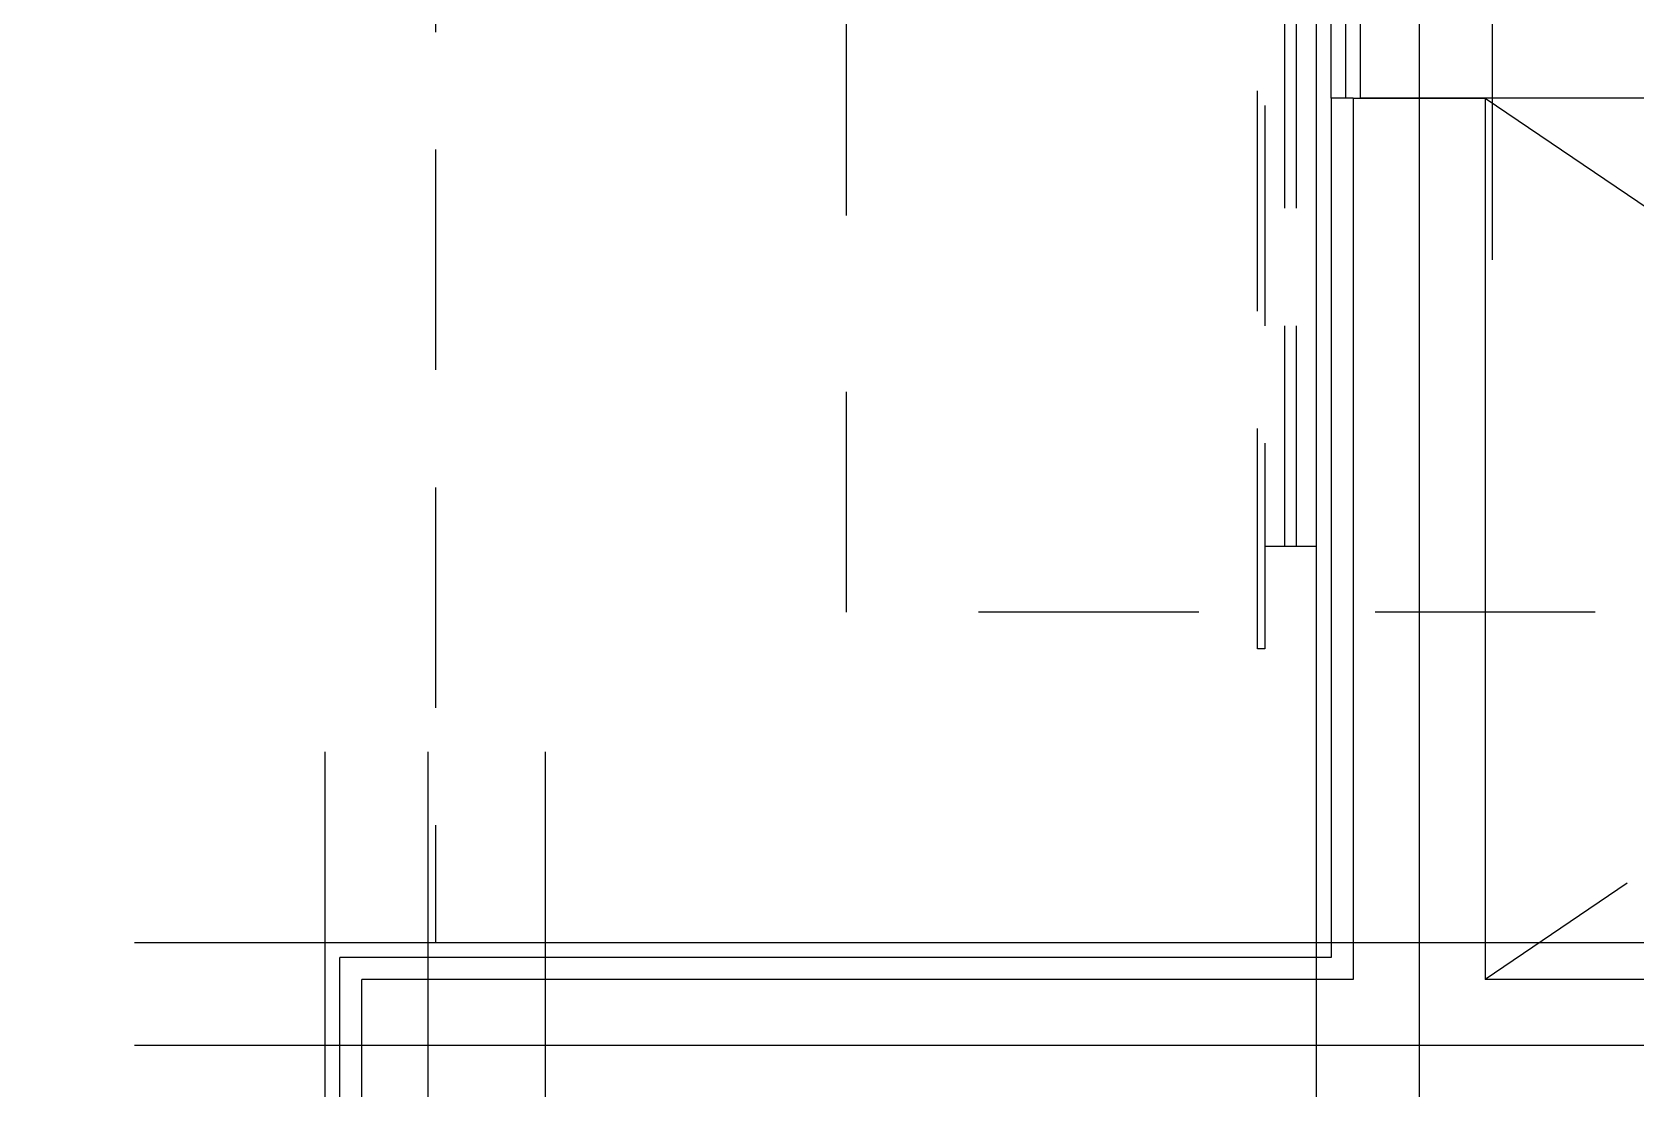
# Model space of a CAD drawing. Header units: millimetres. Extents: x 6886222 to 6919728, y 230959 to 276095.
# Drawn here: x 6892238 to 6893331, y 248230 to 248949 of the extents above; entities that cross this region are included whole.
import ezdxf
from ezdxf.xclip import XClip

# ---------------------------------------------------------------- set-up
doc = ezdxf.new("R2010")
doc.units = ezdxf.units.MM
doc.header["$LTSCALE"] = 100
doc.header["$XCLIPFRAME"] = 2
for name, pattern in [('ST-DASH', [2.7, 1.5, -1.2]), ('U-84C-EX$0$CEN', [62, 60, -1, 0, -1]), ('U-84C-EX$0$HID', [2.3, 1.5, -0.8]), ('U-84C-EX$0$HIDDEN2', [4.7625, 3.175, -1.5875])]:
    doc.linetypes.add(name, pattern=pattern)
for name, color, linetype in [('BP', 7, 'Continuous'), ('U-84C-EX$0$CEN', 1, 'U-84C-EX$0$CEN'), ('U-84C-EX$0$FIN', 5, 'Continuous'), ('U-84C-EX$0$FUR_미설치가구', 8, 'U-84C-EX$0$HID'), ('U-84C-EX$0$INSUL_line', 8, 'Continuous'), ('U-84C-EX$0$OPEN', 1, 'U-84C-EX$0$HIDDEN2'), ('U-84C-EX$0$WAL', 3, 'Continuous'), ('결로방지', 4, 'ST-DASH')]:
    doc.layers.add(name, color=color, linetype=linetype)
doc.layers.add('U-84C-EX$0$MC', color=152, linetype='Continuous', plot=False)

# ---------------------------------------------------------------- blocks, each defined once
blk = doc.blocks.new('U-84C-EX$0$드레스룸_1')
at = {"layer": 'U-84C-EX$0$FUR_미설치가구', "linetype": 'U-84C-EX$0$HID'}
for p, q in [((0, -1000), (0, 0, 0)), ((600, 0), (600, -1000)), ((0, -730, 0), (0, -270, 0)), ((13.5, -730, 0), (13.5, -270, 0)), ((21.5, -730, 0), (21.5, -270, 0)), ((35, -730, 0), (0, -730)), ((0, -1000, 0), (600, -1000))]:
    blk.add_line(p, q, dxfattribs=at)
at = {"layer": 'U-84C-EX$0$FUR_미설치가구', "linetype": 'U-84C-EX$0$HID', "elevation": 0}
blk.add_lwpolyline([(35, -800), (40, -800), (40, -200), (35, -200)], close=True, dxfattribs=at)
blk = doc.blocks.new('U-84C-EX')
at = {"layer": 'U-84C-EX$0$CEN'}
for p, q in [((12935, 225), (12935, 3020)), ((12985, 625), (12985, -510)), ((13660, -2170), (13660, -110)), ((11900, -310), (13860, -310))]:
    blk.add_line(p, q, dxfattribs=at)
at = {"layer": 'U-84C-EX$0$FIN'}
for p, q in [((13035, 335), (13035, 2160)), ((13045, 335), (13045, 2150)), ((13030, 335), (13045, 335)), ((13045, 335), (13045, -250)), ((13045, -250), (13720, -250)), ((13720, -1140), (13720, -250))]:
    blk.add_line(p, q, dxfattribs=at)
at = {"layer": 'U-84C-EX$0$INSUL_line'}
for p, q in [((13025, 335), (13025, 2170)), ((10195, 335), (13025, 335))]:
    blk.add_line(p, q, dxfattribs=at)
at = {"layer": 'U-84C-EX$0$MC'}
for p, q in [((13055, -510), (13055, 3020)), ((13580, -2170), (13580, -110)), ((13730, -2170), (13730, -110)), ((11900, -240), (13860, -240))]:
    blk.add_line(p, q, dxfattribs=at)
at = {"layer": 'U-84C-EX$0$OPEN'}
for p, q in [((12055, 335), (12940, -265)), ((12940, 335), (12055, -265))]:
    blk.add_line(p, q, dxfattribs=at)
at = {"layer": 'U-84C-EX$0$WAL'}
for p, q in [((12940, 335), (12940, -265)), ((13030, 335), (12940, 335)), ((13030, 335), (13030, -265)), ((12055, -265), (12940, -265)), ((13030, -265), (13705, -265)), ((13705, -1130), (13705, -265))]:
    blk.add_line(p, q, dxfattribs=at)
at = {"layer": 'U-84C-EX$0$FUR_미설치가구', "linetype": 'U-84C-EX$0$HID'}
blk.add_blockref('U-84C-EX$0$드레스룸_1', (13055, 760), dxfattribs=at)

msp = doc.modelspace()

# ---------------------------------------------------------------- block references
at = {"layer": 'BP'}
ref = msp.add_blockref('U-84C-EX', (6906168.1, 248569.4), dxfattribs=dict(at, xscale=-1))
XClip(ref).set_block_clipping_path([(17025.0000000028, -7770.1978698203), (17025.0000000028, 3020.0000000003), (4145.7978996271, 3020.0000000003), (4145.7978996281, 325.0000000014), (599.9999999972, 325.0000000014), (599.9999999972, -7770.1978698203)])

# ---------------------------------------------------------------- next in the draw order: linework, layer by layer
at = {"layer": '결로방지'}
msp.add_lwpolyline([(6894923.1, 248554.4), (6892793.1, 248554.4), (6892793.1, 250389.4), (6891608.1, 250389.4), (6891608.1, 248974.4), (6890343.1, 248974.4), (6890343.1, 243424.4), (6890708.1, 243424.4), (6890708.1, 243449.4), (6894923.1, 243449.4)], dxfattribs=at)

doc.saveas('drawing.dxf')
